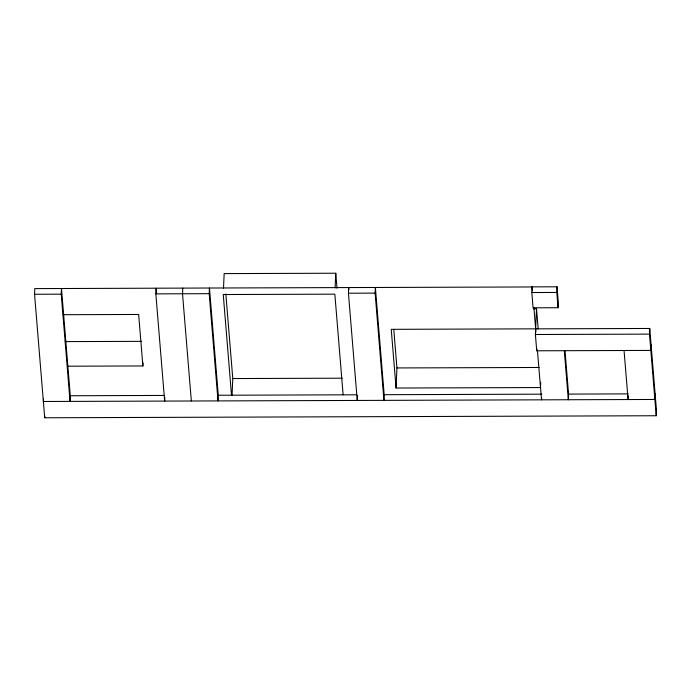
<?xml version="1.0" encoding="UTF-8"?>
<svg xmlns="http://www.w3.org/2000/svg" width="691" height="691" viewBox="0 0 691 691"><rect width="100%" height="100%" fill="white"/><g stroke="black" fill="none" stroke-linecap="round" stroke-linejoin="round"><path stroke-width="1.04" d="M540.699 382.261L540.466 387.547L396.064 388.031L391.236 329.331L649.739 328.467L656.45 410.083L656.2 415.74L44.708 417.77L34.55 294.262L34.8 288.605L532.2 286.955L532.372 289.106M43.49 398.664L43.369 401.488L654.861 399.458L655.111 393.801M44.708 417.77L44.785 415.887M61.231 294.176L61.482 288.518L70.292 395.744L70.05 401.402L61.231 294.176L34.55 294.262M67.321 366.204L142.882 365.954L143.02 362.74M164.821 397.316L164.657 401.082L155.838 293.865L156.088 288.207L156.529 293.563M182.769 288.112L182.519 293.77L191.338 400.996M209.2 293.684L209.451 288.026L218.27 395.252L218.019 400.91L209.2 293.684L155.838 293.865M223.513 288.251L224.152 273.601L335.757 273.23L336.992 288.225M232.055 395.304L232.781 378.556L225.827 293.951M335.118 287.879L335.757 273.23M357.454 395.727L357.256 400.443L348.437 293.217L348.687 287.568L348.86 289.71M375.118 293.131L375.368 287.473L384.179 394.699L383.937 400.357L375.118 293.131L348.437 293.217M396.064 388.031L396.936 367.949L393.775 329.529M531.82 292.535L532.07 286.877L557.024 286.791L558.285 302.071L558.034 307.728L533.072 307.806L531.82 292.535L556.782 292.448L558.034 307.728M651.077 344.757L650.836 350.415L536.734 350.795L535.395 334.504L536.518 308.773L533.288 308.782M536.734 350.795L536.812 348.912M541.632 397.947L541.545 399.83L537.399 350.199M556.782 292.448L557.024 286.791M628.249 395.77L628.084 399.545L624.051 350.51M656.2 415.74L649.497 334.124L649.739 328.467M63.088 314.707L138.649 314.457L142.882 365.954M535.395 334.504L649.497 334.124M65.153 341.604L141.793 341.354M396.936 367.949L539.187 367.474M232.781 378.556L342.244 378.193M70.577 395.744L164.406 395.433M218.33 395.252L356.375 394.794M383.332 394.699L541.874 394.172M568.831 394.086L628.154 393.887M564.979 350.38L568.572 394.086L568.33 399.744L564.297 350.708M536.518 308.773L538.185 329.046M533.875 307.365L535.905 332.051M532.07 286.877L532.398 290.946M343.125 394.829L334.841 294.159L223.245 294.53L231.52 395.2"/></g></svg>
